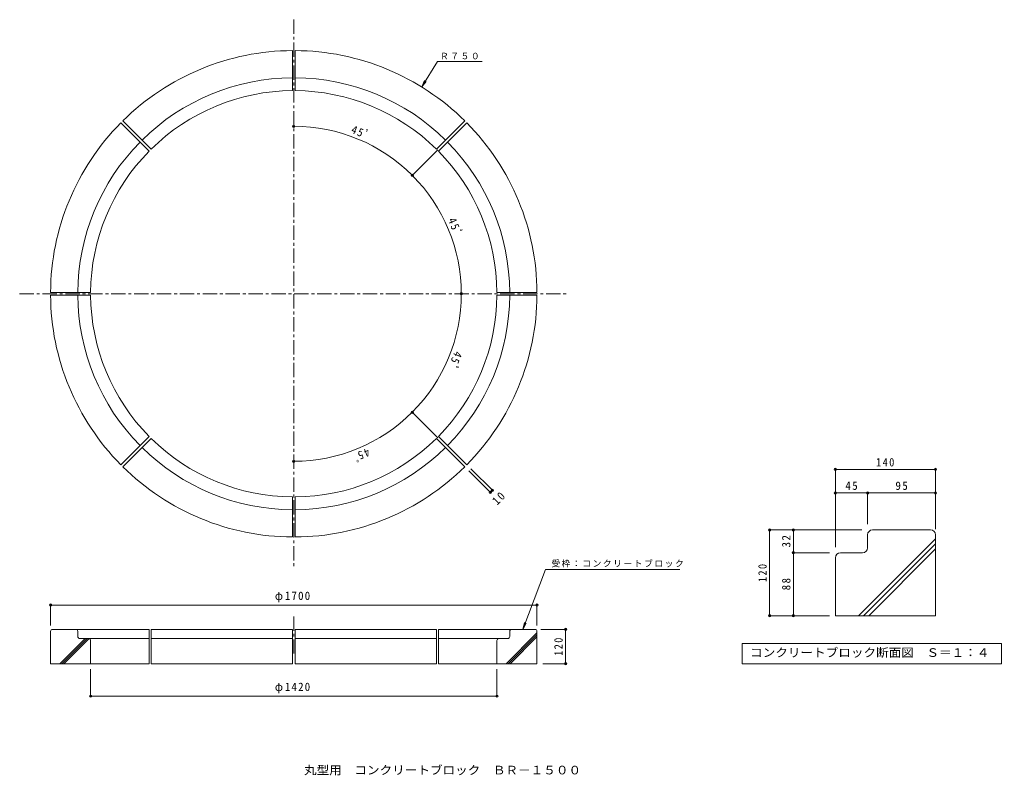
# Model space of a CAD drawing. Units: millimetres at full size, sheet at 1:10, with parts at other scales. Extents: x -1762 to 1670, y -1348 to 1294.
import ezdxf
from ezdxf.enums import TextEntityAlignment as Align

# ---------------------------------------------------------------- set-up
doc = ezdxf.new("R2010")
doc.units = ezdxf.units.MM
doc.header["$LTSCALE"] = 10
doc.header["$PDMODE"] = 32
doc.header["$PDSIZE"] = 8
doc.linetypes.add('CHAIN1', pattern=[8, 5, -1, 1, -1])
for name, color, linetype, lineweight in [('0-1', 2, 'Continuous', 9), ('0-4', 7, 'Continuous', 9), ('0-5', 7, 'Continuous', 9), ('1-1', 2, 'Continuous', 9), ('1-4', 7, 'Continuous', 9), ('1-5', 7, 'Continuous', 9)]:
    doc.layers.add(name, color=color, linetype=linetype, lineweight=lineweight)
doc.layers.add('F-5', color=2, linetype='Continuous')
doc.styles.add('ＭＳ ゴシック', font='')
doc.styles.get('ＭＳ ゴシック').set_extended_font_data('MS Gothic')

msp = doc.modelspace()

# ---------------------------------------------------------------- linework, layer by layer
at = {"layer": '0-1', "linetype": 'CHAIN1'}
for p, q in [((-803.38, 1293.55), (-803.38, -622.69)), ((-1761.5, 335.43), (154.74, 335.43)), ((-803.38, -792.82), (-803.38, -921.57))]:
    msp.add_line(p, q, dxfattribs=at)
at = {"layer": '0-1'}
for p, q in [((-808.38, 1185.41), (-808.38, 1045.41)), ((-798.38, 1185.41), (-798.38, 1045.41)), ((-1407.95, 932.92), (-1308.95, 833.93)), ((-1400.88, 939.99), (-1301.88, 841)), ((-205.89, 940), (-304.88, 841)), ((-198.81, 932.92), (-297.81, 833.93)), ((-1653.37, 340.43), (-1513.36, 340.43)), ((-1653.37, 330.43), (-1513.36, 330.43)), ((46.6, 340.43), (-93.4, 340.43)), ((46.6, 330.43), (-93.4, 330.43)), ((-1407.95, -262.07), (-1308.95, -163.07)), ((-1400.88, -269.14), (-1301.88, -170.14)), ((-205.89, -269.14), (-304.88, -170.14)), ((-198.81, -262.07), (-297.81, -163.07)), ((-808.38, -514.56), (-808.38, -374.55)), ((-798.38, -514.56), (-798.38, -374.55)), ((-1653.38, -844.39), (-1653.38, -957.39)), ((-1565.38, -837.39), (-1646.38, -837.39)), ((-1308.95, -837.39), (-1565.38, -837.39)), ((-1558.38, -862.39), (-1558.38, -844.39)), ((-1308.95, -837.39), (-1308.95, -957.39)), ((-1301.88, -837.39), (-808.38, -837.39)), ((-1301.88, -837.39), (-1301.88, -957.39)), ((-808.38, -837.39), (-808.38, -957.39)), ((-798.38, -837.39), (-798.38, -957.39)), ((-304.88, -837.39), (-798.38, -837.39)), ((-297.81, -837.39), (-297.81, -957.39)), ((-297.81, -837.39), (-41.38, -837.39)), ((-60.92, -957.39), (46.62, -849.85)), ((-53.85, -957.39), (46.62, -856.92)), ((-48.38, -837.39), (39.62, -837.39)), ((-48.38, -862.39), (-48.38, -844.39)), ((46.62, -844.39), (46.62, -957.39)), ((-1620.92, -957.39), (-1532.92, -869.39)), ((-1613.85, -957.39), (-1525.85, -869.39)), ((-1606.78, -957.39), (-1518.78, -869.39)), ((-1551.38, -869.39), (-1520.38, -869.39)), ((-1520.38, -869.39), (-1308.95, -869.39)), ((-1513.38, -876.39), (-1513.38, -957.39)), ((-1301.88, -869.39), (-808.38, -869.39)), ((-304.88, -869.39), (-798.38, -869.39)), ((-86.38, -869.39), (-297.81, -869.39)), ((-93.38, -876.39), (-93.38, -957.39)), ((-55.38, -869.39), (-86.38, -869.39)), ((-46.78, -957.39), (46.62, -863.99)), ((-1653.38, -957.39), (-1308.95, -957.39)), ((-1301.88, -957.39), (-808.38, -957.39)), ((-297.81, -957.39), (46.62, -957.39))]:
    msp.add_line(p, q, dxfattribs=at)
msp.add_lwpolyline([(-304.88, -837.39), (-304.88, -957.39), (-798.38, -957.39)], dxfattribs=at)
for centre, radius, start, end in [((-803.38, 335.43), 850, 90.33704, 134.66298), ((-803.38, 335.43), 850, 45.33704, 89.66298), ((-803.38, 335.43), 755, 90.37944, 134.62056), ((-803.38, 335.43), 755, 45.37944, 89.62056), ((-803.38, 335.43), 710, 90.4035, 134.59651), ((-803.38, 335.43), 710, 45.4035, 89.59651), ((-803.38, 335.43), 850, 135.33704, 179.66298), ((-803.38, 335.43), 850, 0.33704, 44.66298), ((-803.38, 335.43), 755, 135.37944, 179.62056), ((-803.38, 335.43), 755, 0.37944, 44.62056), ((-803.38, 335.43), 710, 135.4035, 179.59651), ((-803.38, 335.43), 710, 0.4035, 44.59651), ((-803.38, 335.43), 850, 180.33704, 224.66298), ((-803.38, 335.43), 755, 180.37944, 224.62056), ((-803.38, 335.43), 710, 180.4035, 224.59651), ((-803.38, 335.43), 710, 315.4035, 359.59651), ((-803.38, 335.43), 755, 315.37944, 359.62056), ((-803.38, 335.43), 850, 315.33704, 359.66298), ((-803.38, 335.43), 710, 225.4035, 269.59651), ((-803.38, 335.43), 710, 270.4035, 314.59651), ((-803.38, 335.43), 755, 225.37944, 269.62056), ((-803.38, 335.43), 755, 270.37944, 314.62056), ((-803.38, 335.43), 850, 225.33704, 269.66298), ((-803.38, 335.43), 850, 270.33704, 314.66298), ((-1646.38, -844.39), 7, 90, 180), ((-1565.38, -844.39), 7, 0, 90), ((-41.38, -844.39), 7, 90, 180), ((39.62, -844.39), 7, 0, 90), ((-1551.38, -862.39), 7, 180, 270), ((-1520.38, -876.39), 7, 0, 90), ((-86.38, -876.39), 7, 90, 180), ((-55.38, -862.39), 7, 270, 0)]:
    msp.add_arc(centre, radius, start, end, dxfattribs=at)
at = {"layer": '0-4'}
for p, q in [((-300.47, 838.34), (-390.09, 748.72)), ((-300.47, -167.48), (-390.09, -77.86)), ((-114.09, -360.93), (-191.74, -283.28)), ((-107.02, -353.86), (-184.67, -276.21)), ((-116.21, -358.81), (-109.14, -351.74)), ((-1653.38, -749.69), (-1653.38, -824.39)), ((-1653.38, -752.69), (46.62, -752.69)), ((46.62, -749.69), (46.62, -824.39)), ((149.59, -837.39), (59.62, -837.39)), ((146.59, -837.39), (146.59, -957.39)), ((149.59, -957.39), (66.62, -957.39)), ((-1513.38, -1073.92), (-1513.38, -976.97)), ((-93.38, -1073.92), (-93.38, -976.97)), ((-1513.38, -1070.87), (-93.38, -1070.87))]:
    msp.add_line(p, q, dxfattribs=at)
for start, end in [(45, 90.00001), (0, 45.00001), (315, 0.00001), (270, 315.00001)]:
    msp.add_arc((-803.38, 335.43), 585.45, start, end, dxfattribs=at)
for p in [(-803.38, 920.88), (-389.4, 749.41), (-389.4, 749.41), (-217.93, 335.43), (-217.93, 335.43), (-389.4, -78.55), (-389.4, -78.55), (-803.38, -250.03), (-116.21, -358.81), (-109.14, -351.74), (-1653.38, -752.69), (46.62, -752.69), (146.59, -837.39), (146.59, -957.39), (-1513.38, -1070.87), (-93.38, -1070.87)]:
    msp.add_point(p, dxfattribs=at)
at = {"layer": '0-5'}
for p, q in [((-356.24, 1058.32), (-345.98, 1081.11)), ((-356.24, 1058.32), (-340.43, 1077.68)), ((-3.24, -837.39), (75.96, -628.25)), ((75.96, -628.25), (546.38, -628.25)), ((-3.24, -837.39), (2.49, -813.06)), ((-3.24, -837.39), (8.59, -815.37))]:
    msp.add_line(p, q, dxfattribs=at)
msp.add_lwpolyline([(-356.24, 1058.32), (-301.1, 1147.47), (-145.46, 1147.47)], dxfattribs=at)
at = {"layer": '1-1'}
for p, q in [((1201.9, -507.24), (1201.9, -552.24)), ((1421.9, -489.74), (1219.4, -489.74)), ((1439.4, -507.24), (1439.4, -789.74)), ((1170.54, -789.74), (1439.4, -520.89)), ((1188.22, -789.74), (1439.4, -538.57)), ((1184.4, -569.74), (1106.9, -569.74)), ((1205.9, -789.74), (1439.4, -556.25)), ((1089.4, -587.24), (1089.4, -789.74)), ((1089.4, -789.74), (1439.4, -789.74))]:
    msp.add_line(p, q, dxfattribs=at)
for centre, start, end in [((1219.4, -507.24), 90, 180), ((1421.9, -507.24), 0, 90), ((1106.9, -587.24), 90, 180), ((1184.4, -552.24), 270, 0)]:
    msp.add_arc(centre, 17.5, start, end, dxfattribs=at)
at = {"layer": '1-4'}
for p, q in [((1089.4, -275.37), (1089.4, -549.74)), ((1089.4, -278.37), (1439.4, -278.37)), ((1439.4, -275.37), (1439.4, -487.24)), ((1089.4, -360.52), (1201.9, -360.52)), ((1201.9, -357.52), (1201.9, -469.74)), ((1201.9, -360.52), (1439.4, -360.52)), ((856.78, -489.74), (1181.9, -489.74)), ((859.78, -789.74), (859.78, -489.74)), ((939.72, -489.74), (1181.9, -489.74)), ((942.72, -569.74), (942.72, -489.74)), ((939.72, -569.74), (1069.4, -569.74)), ((942.72, -789.74), (942.72, -569.74)), ((856.78, -789.74), (1069.4, -789.74)), ((939.72, -789.74), (1069.4, -789.74))]:
    msp.add_line(p, q, dxfattribs=at)
for p in [(1089.4, -278.37), (1439.4, -278.37), (1089.4, -360.52), (1201.9, -360.52), (1439.4, -360.52), (859.78, -489.74), (942.72, -489.74), (942.72, -569.74), (859.78, -789.74), (942.72, -789.74)]:
    msp.add_point(p, dxfattribs=at)
at = {"layer": '1-5'}
for p, q in [((763.68, -887.39), (763.68, -957.39)), ((763.68, -887.39), (1669.57, -887.39)), ((1669.57, -887.39), (1669.57, -957.39)), ((763.68, -957.39), (1669.57, -957.39))]:
    msp.add_line(p, q, dxfattribs=at)

# ---------------------------------------------------------------- texts
at = {"layer": '0-4', "color": 2, "char_height": 29.33, "attachment_point": 7, "style": 'ＭＳ ゴシック'}
for s, insert, rotation in [('\\T1.27;\\W0.9;45ﾟ', (-605.54, 897.99), 337.5), ('\\T1.27;\\W0.9;45ﾟ', (-265.69, 593.33), 292.5), ('\\T1.27;\\W0.9;45ﾟ', (-240.82, 137.58), 247.5), ('\\T1.27;\\W0.9;45ﾟ', (-545.48, -202.26), 202.5), ('\\T1.27;\\W0.95;10', (-92.35, -405.65), 45), ('\\T1.27;\\W0.9;120', (136.59, -929.89), 90)]:
    msp.add_mtext(s, dxfattribs=dict(at, insert=insert, rotation=rotation))
for s, insert in [('\\T1.22;\\W0.95;φ1700', (-869.63, -742.69)), ('\\T1.22;\\W0.95;φ1420', (-869.63, -1060.87))]:
    msp.add_mtext(s, dxfattribs=dict(at, insert=insert))
at = {"layer": '0-5', "char_height": 21.99, "attachment_point": 7, "style": 'ＭＳ ゴシック'}
for s, insert in [('\\T1.17;Ｒ７５０', (-292.53, 1154.7)), ('\\T1.17;受枠：コンクリートブロック', (96.7, -620.78))]:
    msp.add_mtext(s, dxfattribs=dict(at, insert=insert))
at = {"layer": '1-4', "color": 2, "char_height": 29.33, "attachment_point": 7, "style": 'ＭＳ ゴシック'}
for s, insert in [('\\T1.27;\\W0.9;140', (1231.9, -268.37)), ('\\T1.27;\\W0.95;45', (1124.4, -350.52)), ('\\T1.27;\\W0.95;95', (1299.4, -350.52))]:
    msp.add_mtext(s, dxfattribs=dict(at, insert=insert))
at = {"layer": '1-4', "color": 2, "char_height": 29.33, "attachment_point": 7, "rotation": 90, "style": 'ＭＳ ゴシック'}
for s, insert in [('\\T1.27;\\W0.95;32', (932.72, -550.99)), ('\\T1.27;\\W0.9;120', (849.78, -672.24)), ('\\T1.27;\\W0.95;88', (932.72, -700.99))]:
    msp.add_mtext(s, dxfattribs=dict(at, insert=insert))
at = {"layer": '1-5', "color": 2, "style": 'ＭＳ ゴシック', "width": 1.1}
msp.add_text('コンクリートブロック断面図\u3000Ｓ＝１：４', height=29.33, dxfattribs=at).set_placement((791.63, -942.39), align=Align.BOTTOM_LEFT)
at = {"layer": 'F-5', "style": 'ＭＳ ゴシック', "width": 1.1}
msp.add_text('丸型用\u3000コンクリートブロック\u3000ＢＲ－１５００', height=29.33, dxfattribs=at).set_placement((-767.5, -1353.11), align=Align.BOTTOM_LEFT)

doc.saveas('drawing.dxf')
